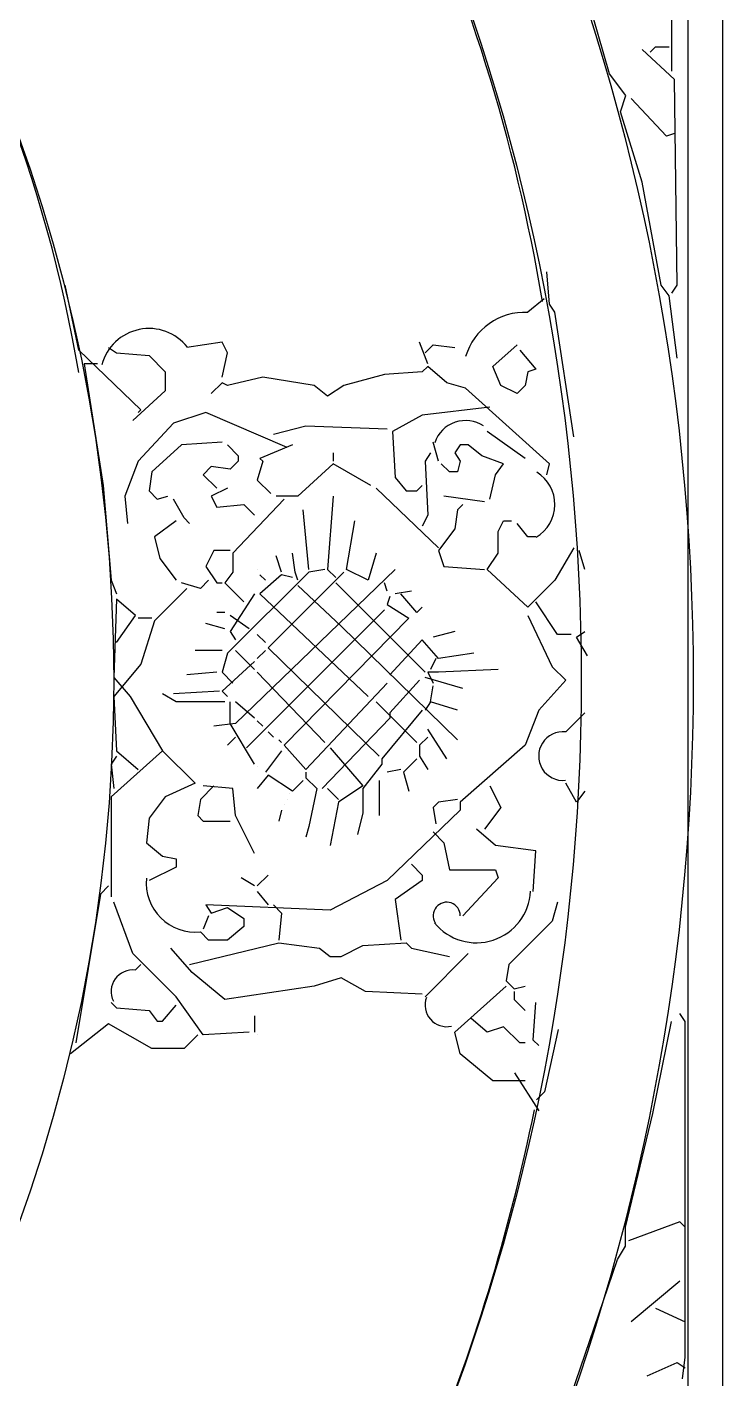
# Model space of a CAD drawing. Extents: x -747684 to -361709, y -438585 to -234743.
# Drawn here: x -372440.6 to -372289.8, y -242702 to -242409 of the extents above; entities that cross this region are included whole.
import ezdxf

# ---------------------------------------------------------------- set-up
doc = ezdxf.new("R2010")
doc.units = 0
doc.header["$LTSCALE"] = 100
doc.header["$MEASUREMENT"] = 0
for name, color, linetype in [('1', 7, 'CONTINUOUS'), ('2', 1, 'CONTINUOUS'), ('2D', 7, 'CONTINUOUS')]:
    doc.layers.add(name, color=color, linetype=linetype)

msp = doc.modelspace()

# ---------------------------------------------------------------- linework, layer by layer
at = {"layer": '1', "color": 8}
for p, q in [((-372381.92, -242528.86), (-372382.51, -242527.1)), ((-372362.57, -242531.2), (-372363.16, -242529.44)), ((-372351.43, -242548.8), (-372353.78, -242548.8)), ((-372353.78, -242548.8), (-372352.6, -242551.14)), ((-372353.19, -242555.25), (-372354.36, -242557.01)), ((-372363.75, -242568.73), (-372367.85, -242574.01)), ((-372380.17, -242570.49), (-372380.17, -242571.67)), ((-372380.17, -242571.67), (-372377.82, -242574.01)), ((-372367.85, -242574.01), (-372367.85, -242579.29))]:
    msp.add_line(p, q, dxfattribs=at)
at = {"layer": '2', "color": 8}
for p, q in [((-372300.86, -242418.57), (-372300.86, -242382.79)), ((-372314.35, -242419.15), (-372321.97, -242392.76)), ((-372300.27, -242420.32), (-372307.31, -242413.87)), ((-372305.55, -242414.46), (-372304.38, -242413.29)), ((-372304.38, -242413.29), (-372301.45, -242413.29)), ((-372310.83, -242423.84), (-372314.35, -242419.15)), ((-372299.69, -242464.89), (-372300.27, -242420.32)), ((-372312, -242427.36), (-372310.83, -242423.84)), ((-372302.03, -242432.64), (-372309.66, -242424.43)), ((-372307.31, -242442.61), (-372312, -242427.36)), ((-372300.27, -242432.05), (-372302.03, -242432.64)), ((-372303.21, -242464.89), (-372307.31, -242442.61)), ((-372327.39, -242469.04), (-372327.97, -242462)), ((-372429.43, -242479.01), (-372432.36, -242464.94)), ((-372301.45, -242467.24), (-372303.21, -242464.89)), ((-372299.69, -242480.73), (-372301.45, -242467.24)), ((-372300.86, -242466.65), (-372299.69, -242464.89)), ((-372328.56, -242467.87), (-372332.08, -242470.8)), ((-372326.21, -242470.8), (-372327.39, -242469.04)), ((-372322.11, -242497.78), (-372326.21, -242470.8)), ((-372415.94, -242491.91), (-372429.43, -242479.01)), ((-372422.97, -242478.42), (-372421.22, -242479.6)), ((-372398.34, -242477.25), (-372405.97, -242478.42)), ((-372397.17, -242479.6), (-372398.34, -242477.25)), ((-372353.78, -242481.94), (-372355.54, -242477.25)), ((-372354.36, -242479.6), (-372352.6, -242477.84)), ((-372352.6, -242477.84), (-372347.91, -242478.42)), ((-372339.7, -242482.53), (-372334.42, -242477.84)), ((-372333.84, -242479.01), (-372330.32, -242483.12)), ((-372425.32, -242481.94), (-372428.25, -242481.94)), ((-372428.25, -242481.94), (-372424.15, -242508.33)), ((-372421.22, -242479.6), (-372414.18, -242480.18)), ((-372414.18, -242480.18), (-372410.66, -242483.7)), ((-372398.34, -242484.87), (-372397.17, -242479.6)), ((-372410.66, -242483.7), (-372410.66, -242487.81)), ((-372389.55, -242484.87), (-372397.17, -242486.63)), ((-372378.41, -242486.63), (-372389.55, -242484.87)), ((-372363.16, -242484.29), (-372371.96, -242486.63)), ((-372354.95, -242483.7), (-372363.16, -242484.29)), ((-372353.78, -242482.53), (-372354.95, -242483.7)), ((-372349.67, -242486.05), (-372353.78, -242482.53)), ((-372337.94, -242486.63), (-372339.7, -242482.53)), ((-372332.08, -242483.7), (-372332.66, -242486.63)), ((-372330.32, -242483.12), (-372332.08, -242483.7)), ((-372410.66, -242487.81), (-372417.7, -242494.26)), ((-372398.34, -242486.05), (-372400.69, -242488.39)), ((-372397.17, -242486.63), (-372398.34, -242486.05)), ((-372375.47, -242488.98), (-372378.41, -242486.63)), ((-372371.96, -242486.63), (-372375.47, -242488.98)), ((-372345.57, -242487.22), (-372349.67, -242486.05)), ((-372327.39, -242503.64), (-372345.57, -242487.22)), ((-372334.42, -242488.39), (-372337.94, -242486.63)), ((-372332.66, -242486.63), (-372334.42, -242488.39)), ((-372416.52, -242492.5), (-372415.94, -242491.91)), ((-372401.86, -242492.5), (-372408.9, -242494.84)), ((-372384.27, -242500.12), (-372401.86, -242492.5)), ((-372354.95, -242493.08), (-372361.4, -242496.6)), ((-372340.29, -242491.33), (-372354.95, -242493.08)), ((-372408.9, -242494.84), (-372416.52, -242503.05)), ((-372387.2, -242497.19), (-372380.17, -242495.43)), ((-372380.17, -242495.43), (-372362.57, -242496.02)), ((-372361.4, -242496.6), (-372360.81, -242506.57)), ((-372332.66, -242502.47), (-372340.87, -242496.6)), ((-372407.14, -242499.54), (-372413.59, -242505.4)), ((-372398.34, -242498.95), (-372407.14, -242499.54)), ((-372397.17, -242499.54), (-372394.83, -242501.88)), ((-372383.1, -242499.54), (-372390.13, -242502.47)), ((-372351.43, -242503.05), (-372352.6, -242498.95)), ((-372346.74, -242499.54), (-372347.91, -242501.29)), ((-372344.98, -242499.54), (-372346.74, -242499.54)), ((-372342.05, -242501.88), (-372344.98, -242499.54)), ((-372394.83, -242501.88), (-372394.83, -242503.05)), ((-372390.13, -242502.47), (-372389.55, -242503.05)), ((-372374.3, -242501.29), (-372374.3, -242503.05)), ((-372353.19, -242501.29), (-372354.36, -242503.05)), ((-372347.91, -242501.29), (-372346.74, -242503.05)), ((-372337.36, -242503.64), (-372342.05, -242501.88)), ((-372416.52, -242503.05), (-372419.46, -242510.68)), ((-372413.59, -242505.4), (-372414.18, -242509.5)), ((-372400.69, -242504.23), (-372402.45, -242505.99)), ((-372396.59, -242504.81), (-372400.69, -242504.23)), ((-372394.83, -242503.05), (-372396.59, -242504.81)), ((-372389.55, -242503.05), (-372390.72, -242507.16)), ((-372374.3, -242503.64), (-372381.92, -242510.68)), ((-372366.09, -242508.33), (-372374.3, -242503.64)), ((-372354.36, -242503.05), (-372353.78, -242514.78)), ((-372349.08, -242505.4), (-372350.84, -242503.64)), ((-372347.33, -242505.4), (-372349.08, -242505.4)), ((-372346.74, -242503.05), (-372347.33, -242505.4)), ((-372339.12, -242505.99), (-372337.36, -242503.64)), ((-372327.97, -242505.99), (-372327.39, -242503.64)), ((-372424.15, -242508.33), (-372422.39, -242528.86)), ((-372402.45, -242505.99), (-372399.52, -242508.92)), ((-372390.72, -242507.16), (-372387.79, -242510.09)), ((-372360.81, -242506.57), (-372358.47, -242509.5)), ((-372356.12, -242509.5), (-372354.95, -242508.33)), ((-372340.29, -242511.26), (-372339.12, -242505.99)), ((-372419.46, -242510.68), (-372418.87, -242516.54)), ((-372414.18, -242509.5), (-372412.42, -242511.26)), ((-372412.42, -242511.26), (-372410.07, -242510.68)), ((-372406.55, -242515.37), (-372408.9, -242511.26)), ((-372397.17, -242508.92), (-372400.69, -242510.68)), ((-372400.69, -242510.68), (-372399.52, -242513.02)), ((-372384.86, -242511.26), (-372396, -242522.99)), ((-372381.92, -242510.68), (-372386.62, -242510.68)), ((-372374.3, -242510.68), (-372375.47, -242526.51)), ((-372351.43, -242521.82), (-372364.92, -242508.92)), ((-372358.47, -242509.5), (-372356.12, -242509.5)), ((-372341.46, -242511.85), (-372350.26, -242510.68)), ((-372399.52, -242513.02), (-372393.65, -242512.44)), ((-372393.65, -242512.44), (-372391.31, -242514.78)), ((-372379.58, -242526.51), (-372380.75, -242513.61)), ((-372347.33, -242513.61), (-372347.91, -242517.71)), ((-372346.15, -242512.44), (-372347.33, -242513.61)), ((-372408.31, -242515.96), (-372413.01, -242519.47)), ((-372405.38, -242516.54), (-372406.55, -242515.37)), ((-372371.37, -242526.51), (-372369.61, -242515.96)), ((-372353.78, -242514.78), (-372354.95, -242517.13)), ((-372338.53, -242518.3), (-372337.36, -242515.96)), ((-372337.36, -242515.96), (-372335.6, -242515.96)), ((-372332.08, -242519.47), (-372334.42, -242516.54)), ((-372413.01, -242519.47), (-372411.83, -242524.17)), ((-372347.91, -242517.71), (-372351.43, -242522.41)), ((-372338.53, -242522.99), (-372338.53, -242518.3)), ((-372330.32, -242519.47), (-372332.08, -242519.47)), ((-372400.1, -242522.41), (-372401.86, -242525.92)), ((-372396.59, -242522.41), (-372400.1, -242522.41)), ((-372396, -242522.99), (-372396, -242527.1)), ((-372382.51, -242527.1), (-372383.1, -242522.99)), ((-372364.92, -242522.99), (-372366.68, -242528.86)), ((-372351.43, -242522.41), (-372350.26, -242525.92)), ((-372340.87, -242526.51), (-372338.53, -242522.99)), ((-372322.11, -242521.82), (-372326.21, -242528.86)), ((-372319.76, -242526.51), (-372320.94, -242522.41)), ((-372411.83, -242524.17), (-372408.31, -242528.86)), ((-372401.86, -242525.92), (-372399.52, -242529.44)), ((-372385.44, -242527.1), (-372386.62, -242523.58)), ((-372350.26, -242525.92), (-372341.46, -242526.51)), ((-372422.39, -242528.86), (-372421.22, -242531.79)), ((-372401.28, -242528.86), (-372403.04, -242530.62)), ((-372396, -242527.1), (-372397.76, -242529.44)), ((-372379.58, -242527.1), (-372397.17, -242544.69)), ((-372360.81, -242526.51), (-372395.41, -242559.94)), ((-372390.72, -242526.51), (-372390.72, -242526.51)), ((-372390.13, -242527.68), (-372388.96, -242528.86)), ((-372385.44, -242527.68), (-372390.13, -242531.79)), ((-372371.96, -242527.1), (-372388.38, -242543.52)), ((-372383.1, -242528.27), (-372385.44, -242527.68)), ((-372376.06, -242526.51), (-372379.58, -242527.1)), ((-372375.47, -242526.51), (-372373.71, -242528.27)), ((-372366.68, -242528.86), (-372371.37, -242526.51)), ((-372332.08, -242534.72), (-372340.87, -242526.51)), ((-372326.21, -242528.86), (-372332.08, -242534.72)), ((-372405.97, -242530.62), (-372413.01, -242537.65)), ((-372403.04, -242530.62), (-372407.14, -242529.44)), ((-372399.52, -242529.44), (-372398.34, -242529.44)), ((-372397.76, -242529.44), (-372393.65, -242533.55)), ((-372391.31, -242531.79), (-372396.59, -242540)), ((-372390.13, -242531.79), (-372366.68, -242554.07)), ((-372372.54, -242538.83), (-372381.92, -242530.03)), ((-372354.36, -242548.8), (-372373.71, -242529.44)), ((-372357.29, -242531.2), (-372360.81, -242531.79)), ((-372356.12, -242535.89), (-372359.64, -242531.79)), ((-372421.22, -242532.96), (-372421.8, -242549.97)), ((-372417.11, -242536.48), (-372421.22, -242532.96)), ((-372361.99, -242532.38), (-372362.57, -242534.13)), ((-372362.57, -242534.13), (-372357.88, -242537.07)), ((-372354.95, -242534.72), (-372356.12, -242535.89)), ((-372325.63, -242540.59), (-372330.32, -242533.55)), ((-372421.22, -242542.34), (-372417.11, -242536.48)), ((-372413.59, -242537.07), (-372416.52, -242537.07)), ((-372413.01, -242537.65), (-372415.94, -242547.04)), ((-372397.76, -242535.89), (-372399.52, -242535.89)), ((-372392.48, -242539.41), (-372396.59, -242536.48)), ((-372363.16, -242535.31), (-372393.07, -242565.22)), ((-372357.88, -242537.07), (-372384.86, -242564.63)), ((-372332.08, -242536.48), (-372326.8, -242547.62)), ((-372397.76, -242539.41), (-372401.86, -242538.24)), ((-372396.59, -242540), (-372395.41, -242541.76)), ((-372390.72, -242540.59), (-372388.96, -242542.34)), ((-372347.33, -242563.46), (-372372.54, -242538.83)), ((-372347.91, -242540), (-372352.6, -242541.17)), ((-372322.7, -242540.59), (-372325.63, -242540.59)), ((-372321.52, -242541.17), (-372319.76, -242540)), ((-372388.38, -242543.52), (-372364.33, -242566.97)), ((-372354.95, -242541.76), (-372361.99, -242549.38)), ((-372351.43, -242545.86), (-372354.95, -242541.76)), ((-372319.18, -242545.28), (-372321.52, -242541.17)), ((-372398.34, -242544.1), (-372404.21, -242544.1)), ((-372397.17, -242544.69), (-372398.34, -242548.8)), ((-372391.31, -242546.45), (-372398.34, -242552.9)), ((-372391.31, -242548.21), (-372395.41, -242544.1)), ((-372388.96, -242544.1), (-372390.72, -242545.86)), ((-372352.02, -242545.86), (-372353.19, -242548.21)), ((-372343.81, -242544.69), (-372351.43, -242545.86)), ((-372415.94, -242547.04), (-372421.8, -242554.07)), ((-372399.52, -242548.8), (-372405.97, -242549.38)), ((-372398.34, -242548.8), (-372396, -242551.14)), ((-372390.72, -242548.8), (-372376.06, -242564.04)), ((-372338.53, -242548.21), (-372351.43, -242548.8)), ((-372326.8, -242547.62), (-372323.87, -242550.55)), ((-372421.8, -242549.97), (-372418.28, -242554.07)), ((-372380.17, -242569.91), (-372362.57, -242551.14)), ((-372355.54, -242550.55), (-372361.99, -242557.59)), ((-372346.15, -242552.31), (-372354.36, -242549.97)), ((-372353.19, -242555.25), (-372352.6, -242551.73)), ((-372323.87, -242550.55), (-372329.73, -242557.01)), ((-372421.8, -242554.07), (-372421.22, -242565.8)), ((-372418.28, -242554.07), (-372411.25, -242565.8)), ((-372408.31, -242555.25), (-372411.25, -242553.49)), ((-372398.93, -242552.9), (-372408.9, -242553.49)), ((-372397.76, -242555.25), (-372408.31, -242555.25)), ((-372398.34, -242552.9), (-372397.17, -242554.07)), ((-372396.59, -242559.94), (-372396.59, -242555.25)), ((-372391.31, -242558.76), (-372395.41, -242555.25)), ((-372356.12, -242564.04), (-372364.92, -242555.25)), ((-372347.33, -242557.01), (-372353.19, -242555.25)), ((-372354.95, -242557.01), (-372363.75, -242567.56)), ((-372361.99, -242557.59), (-372361.99, -242558.76)), ((-372329.73, -242557.01), (-372332.66, -242564.63)), ((-372323.87, -242561.7), (-372319.76, -242557.59)), ((-372395.41, -242559.94), (-372400.1, -242560.52)), ((-372391.31, -242568.73), (-372396.59, -242559.94)), ((-372390.72, -242559.35), (-372389.55, -242560.52)), ((-372361.99, -242558.76), (-372376.65, -242574.01)), ((-372349.67, -242567.56), (-372353.78, -242561.11)), ((-372395.41, -242562.87), (-372397.17, -242564.63)), ((-372388.38, -242561.7), (-372387.2, -242562.87)), ((-372386.03, -242563.46), (-372385.44, -242564.04)), ((-372353.78, -242562.87), (-372355.54, -242564.63)), ((-372411.25, -242565.8), (-372422.39, -242575.77)), ((-372421.22, -242566.97), (-372422.39, -242568.73)), ((-372421.22, -242565.8), (-372416.52, -242569.91)), ((-372411.25, -242565.8), (-372404.21, -242572.84)), ((-372385.44, -242565.8), (-372388.96, -242570.49)), ((-372384.86, -242564.63), (-372380.17, -242569.91)), ((-372374.89, -242565.22), (-372367.85, -242573.43)), ((-372355.54, -242564.63), (-372355.54, -242566.97)), ((-372355.54, -242566.97), (-372353.78, -242569.91)), ((-372332.66, -242564.63), (-372346.74, -242576.94)), ((-372422.39, -242568.73), (-372421.8, -242574.01)), ((-372390.72, -242569.32), (-372390.72, -242569.32)), ((-372363.75, -242567.56), (-372363.75, -242568.73)), ((-372359.64, -242569.91), (-372362.57, -242570.49)), ((-372356.12, -242567.56), (-372359.05, -242570.49)), ((-372404.21, -242572.84), (-372410.66, -242575.77)), ((-372388.38, -242571.08), (-372390.72, -242574.01)), ((-372383.1, -242574.6), (-372388.38, -242571.08)), ((-372380.75, -242572.25), (-372383.1, -242574.6)), ((-372364.33, -242572.25), (-372364.33, -242579.88)), ((-372359.05, -242570.49), (-372357.88, -242574.6)), ((-372321.52, -242576.94), (-372323.87, -242572.84)), ((-372422.39, -242575.77), (-372422.39, -242597.47)), ((-372410.66, -242575.77), (-372414.18, -242580.46)), ((-372400.1, -242573.43), (-372403.04, -242576.36)), ((-372396, -242574.01), (-372402.45, -242573.43)), ((-372395.41, -242579.88), (-372396, -242574.01)), ((-372383.68, -242575.18), (-372383.68, -242575.18)), ((-372377.82, -242574.01), (-372379.58, -242582.22)), ((-372375.47, -242574.01), (-372373.13, -242576.36)), ((-372367.85, -242573.43), (-372373.13, -242576.94)), ((-372340.29, -242573.43), (-372337.94, -242578.12)), ((-372319.76, -242574.6), (-372321.52, -242576.94)), ((-372403.04, -242576.36), (-372403.62, -242579.88)), ((-372385.44, -242578.7), (-372386.03, -242581.05)), ((-372384.86, -242577.53), (-372384.86, -242577.53)), ((-372384.27, -242576.36), (-372384.27, -242576.36)), ((-372373.13, -242576.94), (-372374.89, -242586.33)), ((-372346.74, -242578.7), (-372362.57, -242593.95)), ((-372351.43, -242576.94), (-372352.6, -242578.12)), ((-372352.6, -242578.12), (-372352.02, -242581.64)), ((-372347.33, -242576.36), (-372351.43, -242576.94)), ((-372346.74, -242576.94), (-372346.74, -242578.7)), ((-372337.94, -242578.12), (-372341.46, -242582.81)), ((-372414.18, -242580.46), (-372414.76, -242585.74)), ((-372403.62, -242579.88), (-372402.45, -242581.05)), ((-372402.45, -242581.05), (-372396.59, -242581.05)), ((-372391.31, -242588.09), (-372395.41, -242579.88)), ((-372367.85, -242579.29), (-372369.02, -242583.98)), ((-372379.58, -242582.22), (-372380.17, -242584.57)), ((-372352.6, -242583.39), (-372350.26, -242585.74)), ((-372339.12, -242586.33), (-372343.22, -242582.81)), ((-372414.76, -242585.74), (-372411.25, -242588.67)), ((-372350.26, -242585.74), (-372349.08, -242591.6)), ((-372330.32, -242587.5), (-372339.12, -242586.33)), ((-372330.91, -242596.3), (-372330.32, -242587.5)), ((-372411.25, -242588.67), (-372408.31, -242589.26)), ((-372408.31, -242589.26), (-372408.31, -242591.02)), ((-372357.29, -242590.43), (-372354.95, -242592.78)), ((-372408.31, -242591.02), (-372414.18, -242593.95)), ((-372391.31, -242595.12), (-372394.24, -242593.36)), ((-372388.38, -242592.78), (-372390.72, -242595.12)), ((-372354.95, -242592.78), (-372354.95, -242593.95)), ((-372349.08, -242591.6), (-372339.12, -242591.6)), ((-372338.53, -242593.36), (-372346.15, -242601.57)), ((-372339.12, -242591.6), (-372338.53, -242593.36)), ((-372422.97, -242595.12), (-372424.73, -242596.88)), ((-372390.72, -242596.3), (-372388.38, -242599.23)), ((-372362.57, -242593.95), (-372374.89, -242600.4)), ((-372354.95, -242593.95), (-372360.81, -242598.06)), ((-372424.73, -242596.88), (-372430.01, -242629.14)), ((-372417.7, -242609.78), (-372421.8, -242598.64)), ((-372374.89, -242600.4), (-372401.86, -242599.23)), ((-372401.86, -242599.23), (-372400.69, -242600.99)), ((-372387.2, -242599.23), (-372387.2, -242599.23)), ((-372387.2, -242599.23), (-372385.44, -242600.99)), ((-372360.81, -242598.06), (-372359.64, -242606.85)), ((-372325.63, -242598.64), (-372326.8, -242602.75)), ((-372401.28, -242601.57), (-372402.45, -242604.51)), ((-372400.69, -242600.99), (-372397.17, -242599.81)), ((-372397.17, -242599.81), (-372393.65, -242602.16)), ((-372393.65, -242602.16), (-372393.65, -242603.92)), ((-372385.44, -242600.99), (-372386.03, -242606.85)), ((-372401.28, -242606.85), (-372403.04, -242605.09)), ((-372393.65, -242603.92), (-372397.17, -242606.85)), ((-372326.8, -242602.75), (-372336.18, -242612.13)), ((-372405.38, -242612.13), (-372386.03, -242607.44)), ((-372397.17, -242606.85), (-372401.28, -242606.85)), ((-372386.03, -242607.44), (-372377.23, -242608.61)), ((-372372.54, -242610.37), (-372367.85, -242608.02)), ((-372367.85, -242608.02), (-372358.47, -242607.44)), ((-372358.47, -242607.44), (-372357.29, -242608.61)), ((-372408.31, -242619.17), (-372417.7, -242609.78)), ((-372404.8, -242613.89), (-372409.49, -242608.61)), ((-372377.23, -242608.61), (-372374.89, -242610.37)), ((-372374.89, -242610.37), (-372372.54, -242610.37)), ((-372357.29, -242608.61), (-372349.08, -242610.37)), ((-372344.98, -242609.78), (-372354.36, -242619.17)), ((-372415.94, -242612.13), (-372417.11, -242613.3)), ((-372397.76, -242619.75), (-372404.8, -242613.89)), ((-372336.18, -242612.13), (-372336.77, -242615.65)), ((-372378.41, -242616.82), (-372397.76, -242619.75)), ((-372372.54, -242615.06), (-372378.41, -242616.82)), ((-372367.26, -242617.99), (-372372.54, -242615.06)), ((-372347.91, -242626.79), (-372336.77, -242616.82)), ((-372336.77, -242615.65), (-372335.01, -242617.41)), ((-372335.01, -242617.41), (-372332.66, -242616.82)), ((-372402.45, -242627.38), (-372408.31, -242619.17)), ((-372354.95, -242618.58), (-372367.26, -242617.99)), ((-372335.01, -242617.99), (-372335.01, -242619.75)), ((-372335.01, -242619.75), (-372332.66, -242622.1)), ((-372422.39, -242620.34), (-372421.22, -242621.51)), ((-372421.22, -242621.51), (-372414.18, -242622.1)), ((-372414.18, -242622.1), (-372412.42, -242624.44)), ((-372411.25, -242624.44), (-372408.31, -242620.93)), ((-372330.91, -242628.55), (-372330.32, -242620.34)), ((-372297.98, -242624.49), (-372299.15, -242622.73)), ((-372422.97, -242625.03), (-372431.18, -242631.48)), ((-372413.59, -242630.31), (-372422.97, -242625.03)), ((-372412.42, -242624.44), (-372411.25, -242624.44)), ((-372391.31, -242623.27), (-372391.31, -242626.79)), ((-372340.87, -242626.79), (-372344.39, -242623.86)), ((-372337.36, -242625.62), (-372340.87, -242626.79)), ((-372333.84, -242629.14), (-372337.36, -242625.62)), ((-372305.01, -242644.43), (-372300.91, -242624.49)), ((-372297.98, -242697.21), (-372297.98, -242624.49)), ((-372403.62, -242627.38), (-372406.55, -242630.31)), ((-372392.48, -242626.79), (-372402.45, -242627.38)), ((-372390.72, -242627.38), (-372390.72, -242627.38)), ((-372346.74, -242631.48), (-372347.91, -242626.79)), ((-372329.73, -242629.72), (-372330.91, -242628.55)), ((-372325.54, -242626.25), (-372328.47, -242639.74)), ((-372406.55, -242630.31), (-372413.59, -242630.31)), ((-372339.7, -242637.35), (-372346.74, -242631.48)), ((-372332.66, -242629.14), (-372333.84, -242629.14)), ((-372332.66, -242637.35), (-372339.7, -242637.35)), ((-372329.64, -242643.84), (-372334.92, -242635.63)), ((-372328.47, -242639.74), (-372330.23, -242641.5)), ((-372310.88, -242669.06), (-372305.01, -242644.43)), ((-372310.88, -242673.17), (-372310.88, -242669.06)), ((-372299.15, -242667.89), (-372310.29, -242671.99)), ((-372297.98, -242669.06), (-372299.15, -242667.89)), ((-372312.64, -242676.1), (-372310.88, -242673.17)), ((-372333.16, -242735.91), (-372312.64, -242676.1)), ((-372299.15, -242680.79), (-372309.7, -242689.59)), ((-372304.43, -242686.65), (-372297.98, -242689.59)), ((-372306.19, -242701.31), (-372299.74, -242698.38)), ((-372299.74, -242698.38), (-372297.98, -242699.55)), ((-372298.56, -242701.9), (-372297.98, -242697.21))]:
    msp.add_line(p, q, dxfattribs=at)
for centre, radius, start, end in [((-372729.59, -242534.18), 304.36, 9.5166, 33.2317), ((-372705.5, -242531.16), 381.77, 9.4479, 25.3086), ((-372332.66, -242484.29), 13.49, 87.5104, 163.0725), ((-372414.18, -242484.87), 10.56, 38.1572, 165.2564), ((-372345.57, -242501.29), 7.04, 56.3099, 161.5651), ((-372334.42, -242512.44), 8.21, 300.2564, 58.3925), ((-372324.45, -242566.97), 5.28, 83.6598, 275.7106), ((-372404.21, -242594.54), 10.56, 173.991, 276.3402), ((-372343.22, -242595.71), 11.73, 219.0939, 357.2737), ((-372349.67, -242601.57), 2.93, 0, 210.9638), ((-372417.7, -242617.99), 4.69, 82.875, 206.5651), ((-372349.67, -242620.93), 4.69, 159.444, 282.5288)]:
    msp.add_arc(centre, radius, start, end, dxfattribs=at)
at = {"layer": '2D', "color": 8}
for p, q in [((-372289.79, -243027.89), (-372289.79, -242073.18)), ((-372297.33, -243020.34), (-372297.33, -242080.72))]:
    msp.add_line(p, q, dxfattribs=at)
for radius in [470.9, 446.64, 345.31]:
    msp.add_circle((-372767.14, -242550.53), radius, dxfattribs=at)
msp.add_arc((-372749.53, -242558.23), 427.51, 326.7231, 348.4748, dxfattribs=at)

doc.saveas('drawing.dxf')
